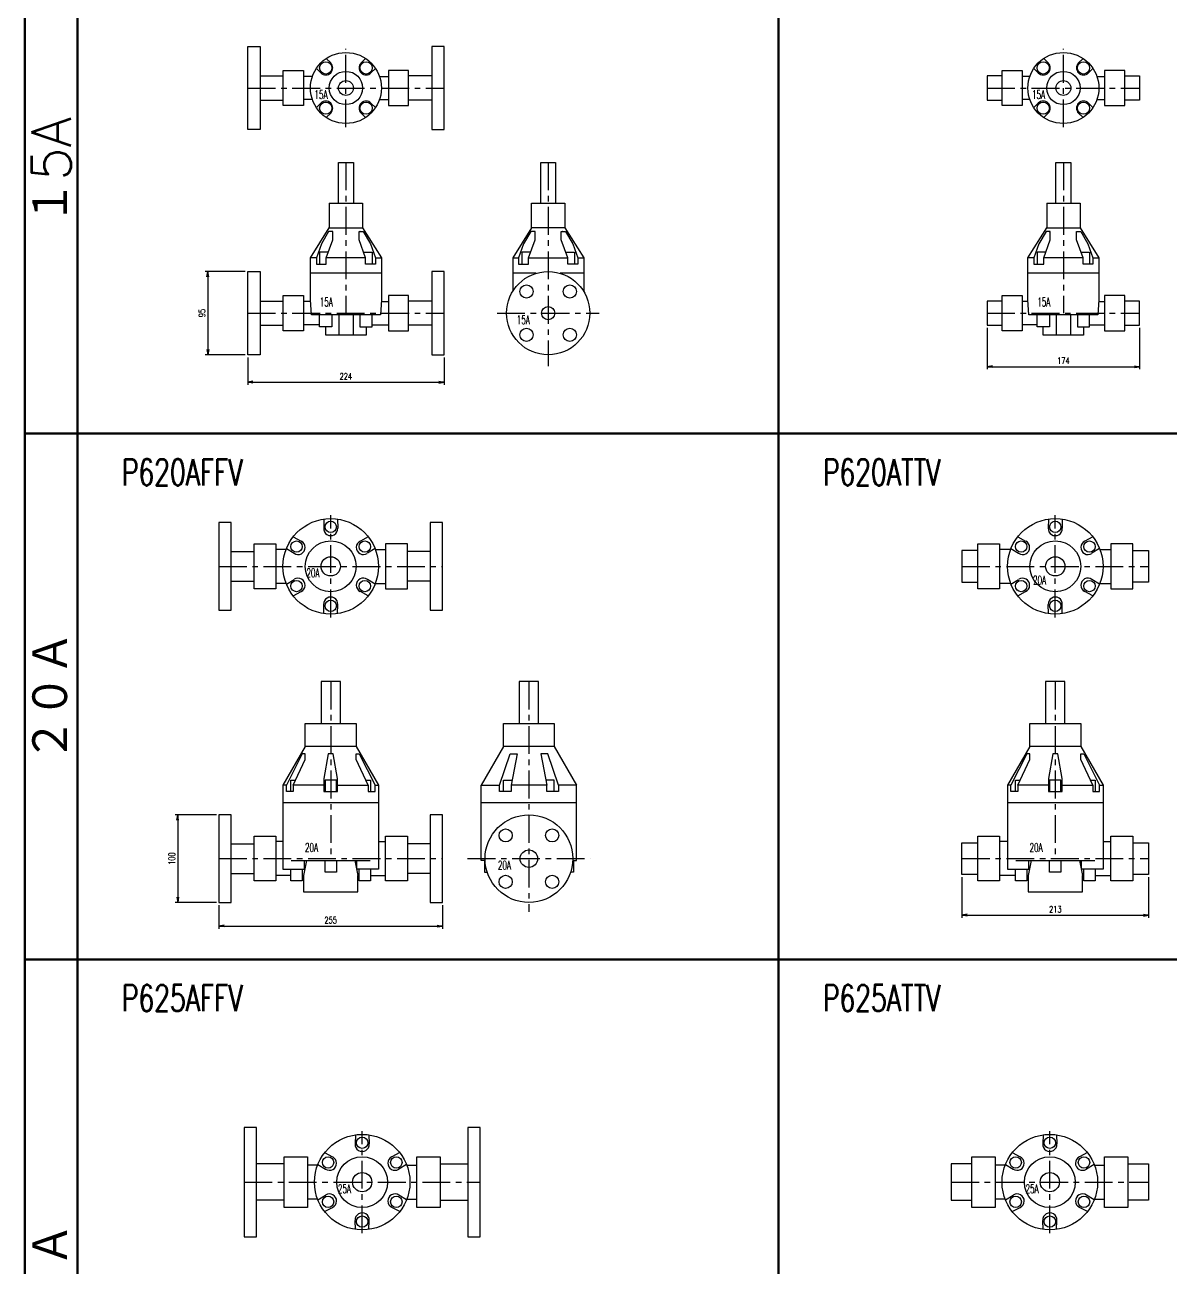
# Model space of a CAD drawing. Header units: millimetres. Extents: x 1711 to 90196, y -23291 to 8516.
# Drawn here: x 19972 to 21279, y -13845 to -12427 of the extents above; entities that cross this region are included whole.
import ezdxf

# ---------------------------------------------------------------- set-up
doc = ezdxf.new("R2010")
doc.units = ezdxf.units.MM
doc.header["$PDMODE"] = 35
doc.linetypes.add('CENTER', pattern=[50.8, 31.75, -6.35, 6.35, -6.35])
for name, color, linetype in [('CEN', 2, 'CENTER'), ('寸法', 2, 'Continuous'), ('配管-CVP', 4, 'Continuous')]:
    doc.layers.add(name, color=color, linetype=linetype)
doc.layers.add('line', color=153, linetype='Continuous', lineweight=50)
doc.styles.add('kpk', font='romans.shx', dxfattribs={"width": 0.7, "bigfont": 'extfont2.shx'})
doc.styles.get("Standard").update_dxf_attribs({"font": 'romans.shx', "bigfont": 'extfont.shx'})
doc.dimstyles.new('KPK-3', dxfattribs={"dimscale": 3, "dimtxt": 2.5, "dimasz": 2, "dimexe": 1, "dimexo": 1, "dimgap": 1, "dimtad": 3, "dimdec": 1, "dimdsep": 46, "dimtxsty": 'kpk', "dimblk": 'OPEN', "dimcen": 2.5, "dimclrd": 2, "dimclre": 2, "dimclrt": 4, "dimadec": 1, "dimazin": 2, "dimtfac": 1, "dimtdec": 1, "dimtmove": 0, "dimatfit": 2, "dimldrblk": 'OPEN', "dimfxl": 0, "dimlwd": -1, "dimlwe": -1, "dimarcsym": 0})

# ---------------------------------------------------------------- blocks, each defined once
blk = doc.blocks.new('_Open')
at = {"color": 0, "linetype": 'ByBlock', "lineweight": -2}
for p, q in [((-1, 0.17), (0, 0)), ((-1, -0.17), (0, 0)), ((0, 0), (-1, 0))]:
    blk.add_line(p, q, dxfattribs=at)
blk = doc.blocks.new('*D3016')
at = {"layer": 'Defpoints', "color": 0, "transparency": 16777216}
for p in [(20226.1, -12803.7), (20450.1, -12803.7), (20450.1, -12835)]:
    blk.add_point(p, dxfattribs=at)
at = {"layer": '寸法', "color": 2, "transparency": 16777216}
for p, q in [((20226.1, -12806.7), (20226.1, -12838)), ((20450.1, -12806.7), (20450.1, -12838)), ((20232.1, -12835), (20444.1, -12835))]:
    blk.add_line(p, q, dxfattribs=at)
at = {"layer": '寸法', "color": 2, "transparency": 16777216, "xscale": 6, "yscale": 6, "zscale": 6, "rotation": 180}
blk.add_blockref('_Open', (20226.1, -12835), dxfattribs=at)
at = {"layer": '寸法', "color": 2, "transparency": 16777216, "xscale": 6, "yscale": 6, "zscale": 6}
blk.add_blockref('_Open', (20450.1, -12835), dxfattribs=at)
at = {"layer": '寸法', "color": 4, "transparency": 16777216, "insert": (20338.1, -12828.3), "char_height": 7.5, "attachment_point": 5, "style": 'kpk', "bg_fill": 3, "box_fill_scale": 1.1, "bg_fill_color": 256, "bg_fill_true_color": 13158600, "bg_fill_transparency": 0}
blk.add_mtext('224', dxfattribs=at)
blk = doc.blocks.new('*D3017')
at = {"layer": 'Defpoints', "color": 0, "transparency": 16777216}
for p in [(20193.3, -13428.6), (20448.3, -13428.6), (20448.3, -13455.5)]:
    blk.add_point(p, dxfattribs=at)
at = {"layer": '寸法', "color": 2, "transparency": 16777216}
for p, q in [((20193.3, -13431.6), (20193.3, -13458.5)), ((20448.3, -13431.6), (20448.3, -13458.5)), ((20199.3, -13455.5), (20442.3, -13455.5))]:
    blk.add_line(p, q, dxfattribs=at)
at = {"layer": '寸法', "color": 2, "transparency": 16777216, "xscale": 6, "yscale": 6, "zscale": 6, "rotation": 180}
blk.add_blockref('_Open', (20193.3, -13455.5), dxfattribs=at)
at = {"layer": '寸法', "color": 2, "transparency": 16777216, "xscale": 6, "yscale": 6, "zscale": 6}
blk.add_blockref('_Open', (20448.3, -13455.5), dxfattribs=at)
at = {"layer": '寸法', "color": 4, "transparency": 16777216, "insert": (20320.8, -13448.7), "char_height": 7.5, "attachment_point": 5, "style": 'kpk', "bg_fill": 3, "box_fill_scale": 1.1, "bg_fill_color": 256, "bg_fill_true_color": 13158600, "bg_fill_transparency": 0}
blk.add_mtext('255', dxfattribs=at)
blk = doc.blocks.new('*D3026')
at = {"layer": 'Defpoints', "color": 0, "transparency": 16777216}
for p in [(21041.2, -13396.6), (21254.2, -13396.6), (21254.2, -13443.1)]:
    blk.add_point(p, dxfattribs=at)
at = {"layer": '寸法', "color": 2, "transparency": 16777216}
for p, q in [((21041.2, -13399.6), (21041.2, -13446.1)), ((21254.2, -13399.6), (21254.2, -13446.1)), ((21047.2, -13443.1), (21248.2, -13443.1))]:
    blk.add_line(p, q, dxfattribs=at)
at = {"layer": '寸法', "color": 2, "transparency": 16777216, "xscale": 6, "yscale": 6, "zscale": 6, "rotation": 180}
blk.add_blockref('_Open', (21041.2, -13443.1), dxfattribs=at)
at = {"layer": '寸法', "color": 2, "transparency": 16777216, "xscale": 6, "yscale": 6, "zscale": 6}
blk.add_blockref('_Open', (21254.2, -13443.1), dxfattribs=at)
at = {"layer": '寸法', "color": 4, "transparency": 16777216, "insert": (21147.7, -13436.4), "char_height": 7.5, "attachment_point": 5, "style": 'kpk', "bg_fill": 3, "box_fill_scale": 1.1, "bg_fill_color": 256, "bg_fill_true_color": 13158600, "bg_fill_transparency": 0}
blk.add_mtext('213', dxfattribs=at)
blk = doc.blocks.new('*D3027')
at = {"layer": 'Defpoints', "color": 0, "transparency": 16777216}
for p in [(21069.9, -12770), (21243.9, -12770), (21243.9, -12817.3)]:
    blk.add_point(p, dxfattribs=at)
at = {"layer": '寸法', "color": 2, "transparency": 16777216}
for p, q in [((21069.9, -12773), (21069.9, -12820.3)), ((21243.9, -12773), (21243.9, -12820.3)), ((21075.9, -12817.3), (21237.9, -12817.3))]:
    blk.add_line(p, q, dxfattribs=at)
at = {"layer": '寸法', "color": 2, "transparency": 16777216, "xscale": 6, "yscale": 6, "zscale": 6, "rotation": 180}
blk.add_blockref('_Open', (21069.9, -12817.3), dxfattribs=at)
at = {"layer": '寸法', "color": 2, "transparency": 16777216, "xscale": 6, "yscale": 6, "zscale": 6}
blk.add_blockref('_Open', (21243.9, -12817.3), dxfattribs=at)
at = {"layer": '寸法', "color": 4, "transparency": 16777216, "insert": (21156.9, -12810.5), "char_height": 7.5, "attachment_point": 5, "style": 'kpk', "bg_fill": 3, "box_fill_scale": 1.1, "bg_fill_color": 256, "bg_fill_true_color": 13158600, "bg_fill_transparency": 0}
blk.add_mtext('174', dxfattribs=at)
blk = doc.blocks.new('*D2994')
at = {"layer": 'Defpoints', "color": 0, "transparency": 16777216}
for p in [(20226.1, -12708.7), (20180.6, -12803.7), (20226.1, -12803.7)]:
    blk.add_point(p, dxfattribs=at)
at = {"layer": '寸法', "color": 2, "transparency": 16777216}
for p, q in [((20223.1, -12708.7), (20177.6, -12708.7)), ((20180.6, -12714.7), (20180.6, -12797.7)), ((20223.1, -12803.7), (20177.6, -12803.7))]:
    blk.add_line(p, q, dxfattribs=at)
at = {"layer": '寸法', "color": 2, "transparency": 16777216, "xscale": 6, "yscale": 6, "zscale": 6}
for p, rotation in [((20180.6, -12708.7), 90), ((20180.6, -12803.7), 270)]:
    blk.add_blockref('_Open', p, dxfattribs=dict(at, rotation=rotation))
at = {"layer": '寸法', "color": 4, "transparency": 16777216, "insert": (20173.9, -12756.2), "char_height": 7.5, "attachment_point": 5, "rotation": 90, "style": 'kpk', "bg_fill": 3, "box_fill_scale": 1.1, "bg_fill_color": 256, "bg_fill_true_color": 13158600, "bg_fill_transparency": 0}
blk.add_mtext('95', dxfattribs=at)
blk = doc.blocks.new('*D2995')
at = {"layer": 'Defpoints', "color": 0, "transparency": 16777216}
for p in [(20193.3, -13328.6), (20146.2, -13428.6), (20193.3, -13428.6)]:
    blk.add_point(p, dxfattribs=at)
at = {"layer": '寸法', "color": 2, "transparency": 16777216}
for p, q in [((20190.3, -13328.6), (20143.2, -13328.6)), ((20146.2, -13334.6), (20146.2, -13422.6)), ((20190.3, -13428.6), (20143.2, -13428.6))]:
    blk.add_line(p, q, dxfattribs=at)
at = {"layer": '寸法', "color": 2, "transparency": 16777216, "xscale": 6, "yscale": 6, "zscale": 6}
for p, rotation in [((20146.2, -13328.6), 90), ((20146.2, -13428.6), 270)]:
    blk.add_blockref('_Open', p, dxfattribs=dict(at, rotation=rotation))
at = {"layer": '寸法', "color": 4, "transparency": 16777216, "insert": (20139.4, -13378.6), "char_height": 7.5, "attachment_point": 5, "rotation": 90, "style": 'kpk', "bg_fill": 3, "box_fill_scale": 1.1, "bg_fill_color": 256, "bg_fill_true_color": 13158600, "bg_fill_transparency": 0}
blk.add_mtext('100', dxfattribs=at)
blk = doc.blocks.new('A$Cba4892d7')
at = {"layer": 'line'}
for p, q in [((60, 0), (60, -4960)), ((860, -100), (860, -4960)), ((0, -1260), (2460, -1260)), ((0, -1860), (2460, -1860))]:
    blk.add_line(p, q, dxfattribs=at)
blk.add_lwpolyline([(0, -4960), (0, 0), (2460, 0), (2460, -4960)], close=True, dxfattribs=at)
at = {"layer": 'line', "char_height": 45, "attachment_point": 5, "rotation": 90}
for s, insert in [('１5A', (30, -960)), ('２０Ａ', (30, -1560)), ('２５Ａ', (30, -2235))]:
    blk.add_mtext(s, dxfattribs=dict(at, insert=insert))
at = {"layer": 'line', "char_height": 30, "attachment_point": 4}
for s, insert in [('{\\W0.7;P620AFFV}', (110.7, -1304.1)), ('{\\W0.7;P620ATTV}', (910.7, -1304.1)), ('{\\W0.7;P625AFFV}', (110.7, -1904.1)), ('{\\W0.7;P625ATTV}', (910.7, -1904.1))]:
    blk.add_mtext(s, dxfattribs=dict(at, insert=insert))

msp = doc.modelspace()

# ---------------------------------------------------------------- linework, layer by layer
at = {"layer": 'CEN'}
for p, q in [((20338.1301, -12544.1828), (20338.1301, -12454.5828)), ((21156.9212, -12544.1828), (21156.9212, -12454.5828)), ((20226.1301, -12499.3828), (20450.1301, -12499.3828)), ((21069.9212, -12499.3828), (21243.9212, -12499.3828)), ((20338.1301, -12584.2342), (20338.1301, -12756.2342)), ((20569.0017, -12584.2342), (20569.0017, -12816.7968)), ((21156.9212, -12584.2342), (21156.9212, -12756.2342)), ((20226.1301, -12756.2342), (20450.1301, -12756.2342)), ((20510.7617, -12756.2342), (20627.2417, -12756.2342)), ((21069.9212, -12756.2342), (21243.9212, -12756.2342)), ((20320.7973, -13103.3361), (20320.7973, -12986.8561)), ((21147.678, -13103.3361), (21147.678, -12986.8561)), ((20193.2973, -13045.0961), (20448.2973, -13045.0961)), ((21041.178, -13045.0961), (21254.178, -13045.0961)), ((20320.7973, -13176.5727), (20320.7973, -13378.5727)), ((20546.9725, -13176.5727), (20546.9725, -13439.1352)), ((21147.678, -13176.5727), (21147.678, -13378.5727)), ((20193.2973, -13378.5727), (20448.2973, -13378.5727)), ((20477.0845, -13378.5727), (20616.8605, -13378.5727)), ((21041.178, -13378.5727), (21254.178, -13378.5727)), ((20356.7191, -13805.884), (20356.7191, -13689.404)), ((21141.4556, -13805.884), (21141.4556, -13689.404)), ((20222.2191, -13747.644), (20491.2191, -13747.644)), ((21028.9556, -13747.644), (21253.9556, -13747.644))]:
    msp.add_line(p, q, dxfattribs=at)
at = {"layer": '配管-CVP', "color": 0, "linetype": 'ByBlock'}
for p, q in [((20320.806, -12470.745), (20315.7134, -12465.6524)), ((20355.4542, -12470.745), (20360.5468, -12465.6524)), ((21139.5971, -12470.745), (21134.5045, -12465.6524)), ((21174.2453, -12470.745), (21179.3379, -12465.6524)), ((20240.1301, -12485.6328), (20266.6301, -12485.6328)), ((20299.8589, -12486.1328), (20289.6301, -12486.1328)), ((20309.4923, -12482.0587), (20304.3997, -12476.9661)), ((20366.7679, -12482.0587), (20371.8605, -12476.9661)), ((20376.4013, -12486.1328), (20386.6301, -12486.1328)), ((20436.1301, -12485.6328), (20409.6301, -12485.6328)), ((21118.65, -12486.1328), (21109.9212, -12486.1328)), ((21128.2834, -12482.0587), (21123.1908, -12476.9661)), ((21185.559, -12482.0587), (21190.6516, -12476.9661)), ((21195.1924, -12486.1328), (21203.9212, -12486.1328)), ((20240.1301, -12513.1328), (20266.6301, -12513.1328)), ((20299.8589, -12512.6328), (20289.6301, -12512.6328)), ((20376.4013, -12512.6328), (20386.6301, -12512.6328)), ((20436.1301, -12513.1328), (20409.6301, -12513.1328)), ((21118.65, -12512.6328), (21109.9212, -12512.6328)), ((21195.1924, -12512.6328), (21203.9212, -12512.6328)), ((20309.4923, -12516.7069), (20304.3997, -12521.7995)), ((20320.806, -12528.0206), (20315.7134, -12533.1132)), ((20355.4542, -12528.0206), (20360.5468, -12533.1132)), ((20366.7679, -12516.7069), (20371.8605, -12521.7995)), ((21128.2834, -12516.7069), (21123.1908, -12521.7995)), ((21139.5971, -12528.0206), (21134.5045, -12533.1132)), ((21174.2453, -12528.0206), (21179.3379, -12533.1132)), ((21185.559, -12516.7069), (21190.6516, -12521.7995)), ((20319.1301, -12630.7342), (20319.1301, -12658.7342)), ((20319.1301, -12630.7342), (20357.1301, -12630.7342)), ((20357.1301, -12630.7342), (20357.1301, -12658.7342)), ((21137.9212, -12630.7342), (21137.9212, -12658.7342)), ((21137.9212, -12630.7342), (21175.9212, -12630.7342)), ((21175.9212, -12630.7342), (21175.9212, -12658.7342)), ((20319.1301, -12658.7342), (20357.1301, -12658.7342)), ((20357.1301, -12658.7342), (20378.6301, -12693.2342)), ((21137.9212, -12658.7342), (21175.9212, -12658.7342)), ((21175.9212, -12658.7342), (21197.4212, -12693.2342)), ((20371.8605, -12693.2342), (20378.6301, -12693.2342)), ((20528.5017, -12693.2342), (20528.5017, -12731.4149)), ((20546.585, -12693.2342), (20591.3422, -12693.2342)), ((20602.7321, -12693.2342), (20609.5017, -12693.2342)), ((21190.6516, -12693.2342), (21197.4212, -12693.2342)), ((20378.6301, -12710.7342), (20297.6301, -12710.7342)), ((20555.3635, -12710.7342), (20528.5017, -12710.7342)), ((20609.5017, -12710.7342), (20582.6399, -12710.7342)), ((21197.4212, -12710.7342), (21116.4212, -12710.7342)), ((20240.1301, -12742.4842), (20266.6301, -12742.4842)), ((20297.7612, -12742.9842), (20289.6301, -12742.9842)), ((20378.4989, -12742.9842), (20386.6301, -12742.9842)), ((20436.1301, -12742.4842), (20409.6301, -12742.4842)), ((21116.5523, -12742.9842), (21109.9212, -12742.9842)), ((21197.29, -12742.9842), (21203.9212, -12742.9842)), ((20240.1301, -12769.9842), (20266.6301, -12769.9842)), ((20308.1491, -12769.4842), (20289.6301, -12769.4842)), ((20329.8801, -12758.2342), (20329.8801, -12781.2342)), ((20346.3801, -12758.2342), (20346.3801, -12781.2342)), ((20368.1111, -12769.4842), (20386.6301, -12769.4842)), ((20436.1301, -12769.9842), (20409.6301, -12769.9842)), ((21126.9402, -12769.4842), (21109.9212, -12769.4842)), ((21148.6712, -12758.2342), (21148.6712, -12781.2342)), ((21165.1712, -12758.2342), (21165.1712, -12781.2342)), ((21186.9022, -12769.4842), (21203.9212, -12769.4842)), ((20328.5168, -12991.1455), (20328.8262, -13001.4135)), ((21155.3974, -12991.1455), (21155.7069, -13001.4135)), ((20277.9345, -13011.4356), (20286.9816, -13016.3016)), ((20371.3796, -13024.806), (20362.642, -13030.208)), ((21104.8152, -13011.4356), (21113.8622, -13016.3016)), ((21198.2602, -13024.806), (21189.5226, -13030.208)), ((20207.2973, -13028.0961), (20233.2973, -13028.0961)), ((20269.8671, -13025.6961), (20258.2973, -13025.6961)), ((20371.7276, -13025.6961), (20383.2973, -13025.6961)), ((20434.2973, -13028.0961), (20408.2973, -13028.0961)), ((21096.7478, -13025.6961), (21084.178, -13025.6961)), ((21198.6082, -13025.6961), (21211.178, -13025.6961)), ((20207.2973, -13062.0961), (20233.2973, -13062.0961)), ((20269.8671, -13064.4961), (20258.2973, -13064.4961)), ((20270.2151, -13065.3861), (20278.9527, -13059.9841)), ((20371.7276, -13064.4961), (20383.2973, -13064.4961)), ((20434.2973, -13062.0961), (20408.2973, -13062.0961)), ((21096.7478, -13064.4961), (21084.178, -13064.4961)), ((21097.0958, -13065.3861), (21105.8334, -13059.9841)), ((21198.6082, -13064.4961), (21211.178, -13064.4961)), ((20363.6602, -13078.7566), (20354.6131, -13073.8906)), ((21190.5408, -13078.7566), (21181.4938, -13073.8906)), ((20313.0779, -13099.0466), (20312.7685, -13088.7786)), ((21139.9586, -13099.0466), (21139.6491, -13088.7786)), ((20349.7973, -13250.5727), (20375.2973, -13294.8074)), ((20575.9725, -13250.5727), (20601.4725, -13294.8074)), ((21176.678, -13250.5727), (21202.178, -13294.8074)), ((20375.2973, -13314.8227), (20266.2973, -13314.8227)), ((20601.4725, -13314.8227), (20492.4725, -13314.8227)), ((21202.178, -13314.8227), (21093.178, -13314.8227)), ((20207.2973, -13361.5727), (20233.2973, -13361.5727)), ((20266.2973, -13359.1727), (20258.2973, -13359.1727)), ((20375.2973, -13359.1727), (20383.2973, -13359.1727)), ((20434.2973, -13361.5727), (20408.2973, -13361.5727)), ((21093.178, -13359.1727), (21084.178, -13359.1727)), ((21202.178, -13359.1727), (21211.178, -13359.1727)), ((20275.7973, -13380.5727), (20365.7973, -13380.5727)), ((21102.678, -13380.5727), (21192.678, -13380.5727)), ((20207.2973, -13395.5727), (20233.2973, -13395.5727)), ((20275.3262, -13397.9727), (20258.2973, -13397.9727)), ((20366.2685, -13397.9727), (20383.2973, -13397.9727)), ((20434.2973, -13395.5727), (20408.2973, -13395.5727)), ((21102.2069, -13397.9727), (21084.178, -13397.9727)), ((21193.1491, -13397.9727), (21211.178, -13397.9727)), ((20348.9996, -13693.6934), (20348.6902, -13703.9614)), ((20364.4385, -13693.6934), (20364.7479, -13703.9614)), ((21149.175, -13693.6934), (21149.4844, -13703.9614)), ((20313.8562, -13713.9835), (20322.9033, -13718.8495)), ((20399.5819, -13713.9835), (20390.5348, -13718.8495)), ((21098.5927, -13713.9835), (21107.6398, -13718.8495)), ((20267.7191, -13726.894), (20236.2191, -13726.894)), ((20305.7888, -13728.244), (20294.2191, -13728.244)), ((20306.1368, -13727.3539), (20314.8744, -13732.7559)), ((20407.3013, -13727.3539), (20398.5637, -13732.7559)), ((20407.6493, -13728.244), (20419.2191, -13728.244)), ((20445.7191, -13726.894), (20477.2191, -13726.894)), ((21090.5253, -13728.244), (21078.9556, -13728.244)), ((21192.0378, -13727.3539), (21183.3002, -13732.7559)), ((21192.3858, -13728.244), (21203.9556, -13728.244)), ((20267.7191, -13768.394), (20236.2191, -13768.394)), ((20305.7888, -13767.044), (20294.2191, -13767.044)), ((20306.1368, -13767.934), (20314.8744, -13762.532)), ((20407.3013, -13767.934), (20398.5637, -13762.532)), ((20407.6493, -13767.044), (20419.2191, -13767.044)), ((20445.7191, -13768.394), (20477.2191, -13768.394)), ((21090.5253, -13767.044), (21078.9556, -13767.044)), ((21090.8733, -13767.934), (21099.6109, -13762.532)), ((21192.3858, -13767.044), (21203.9556, -13767.044)), ((20313.8562, -13781.3045), (20322.9033, -13776.4385)), ((20399.5819, -13781.3045), (20390.5348, -13776.4385)), ((21184.3184, -13781.3045), (21175.2713, -13776.4385)), ((20348.9996, -13801.5945), (20348.6902, -13791.3265)), ((20364.4385, -13801.5945), (20364.7479, -13791.3265)), ((21133.7361, -13801.5945), (21133.4267, -13791.3265))]:
    msp.add_line(p, q, dxfattribs=at)
for points in [[(20240.1301, -12546.8828), (20226.1301, -12546.8828), (20226.1301, -12451.8828), (20240.1301, -12451.8828)], [(20450.1301, -12451.8828), (20436.1301, -12451.8828), (20436.1301, -12546.8828), (20450.1301, -12546.8828)], [(20289.6301, -12519.3828), (20266.6301, -12519.3828), (20266.6301, -12479.3828), (20289.6301, -12479.3828)], [(20386.6301, -12519.3828), (20409.6301, -12519.3828), (20409.6301, -12479.3828), (20386.6301, -12479.3828)], [(21109.9212, -12519.3828), (21086.9212, -12519.3828), (21086.9212, -12479.3828), (21109.9212, -12479.3828)], [(21203.9212, -12519.3828), (21226.9212, -12519.3828), (21226.9212, -12479.3828), (21203.9212, -12479.3828)], [(20322.1491, -12663.2342), (20321.9556, -12663.2342)], [(20366.1606, -12677.3367), (20371.8605, -12693.2342), (20371.8605, -12700.2342), (20360.5468, -12700.2342), (20360.5468, -12693.2342), (20353.1111, -12672.4955), (20353.1111, -12663.2342), (20357.8622, -12663.2342)], [(20354.1111, -12663.2342), (20354.3046, -12663.2342)], [(20553.0207, -12663.2342), (20552.8271, -12663.2342)], [(20583.9826, -12672.4955), (20583.9826, -12663.2342), (20588.7338, -12663.2342), (20597.0322, -12677.3367), (20602.7321, -12693.2342), (20602.7321, -12700.2342), (20591.4184, -12700.2342), (20591.4184, -12693.2342)], [(20584.9826, -12663.2342), (20585.1762, -12663.2342)], [(21140.9402, -12663.2342), (21140.7467, -12663.2342)], [(21184.9517, -12677.3367), (21190.6516, -12693.2342), (21190.6516, -12700.2342), (21179.3379, -12700.2342), (21179.3379, -12693.2342), (21171.9022, -12672.4955), (21171.9022, -12663.2342), (21176.6533, -12663.2342)], [(21172.9022, -12663.2342), (21173.0957, -12663.2342)], [(20289.6301, -12776.2342), (20266.6301, -12776.2342), (20266.6301, -12736.2342), (20289.6301, -12736.2342)], [(20409.6301, -12736.2342), (20386.6301, -12736.2342), (20386.6301, -12776.2342), (20409.6301, -12776.2342)], [(20193.2973, -13095.0961), (20207.2973, -13095.0961), (20207.2973, -12995.0961), (20193.2973, -12995.0961)], [(20448.2973, -12995.0961), (20434.2973, -12995.0961), (20434.2973, -13095.0961), (20448.2973, -13095.0961)], [(20233.2973, -13019.5961), (20258.2973, -13019.5961), (20258.2973, -13070.5961), (20233.2973, -13070.5961)], [(20383.2973, -13070.5961), (20408.2973, -13070.5961), (20408.2973, -13019.5961), (20383.2973, -13019.5961)], [(21059.178, -13019.5961), (21084.178, -13019.5961), (21084.178, -13070.5961), (21059.178, -13070.5961)], [(21211.178, -13070.5961), (21236.178, -13070.5961), (21236.178, -13019.5961), (21211.178, -13019.5961)], [(20313.0473, -13286.9614), (20313.0473, -13302.0727), (20328.5473, -13302.0727), (20328.5473, -13286.9614), (20323.7412, -13259.0727), (20317.8535, -13259.0727)], [(20513.312, -13302.0727), (20513.312, -13294.8074), (20525.4458, -13259.0727), (20533.4992, -13259.0727), (20526.6824, -13294.8074), (20526.6824, -13302.0727)], [(21139.928, -13286.9614), (21139.928, -13302.0727), (21155.428, -13302.0727), (21155.428, -13286.9614), (21150.6218, -13259.0727), (21144.7342, -13259.0727)], [(20258.2973, -13353.0727), (20258.2973, -13404.0727), (20233.2973, -13404.0727), (20233.2973, -13353.0727)], [(20383.2973, -13404.0727), (20383.2973, -13353.0727), (20408.2973, -13353.0727), (20408.2973, -13404.0727)], [(20236.2191, -13685.144), (20222.2191, -13685.144), (20222.2191, -13810.144), (20236.2191, -13810.144)], [(20491.2191, -13685.144), (20477.2191, -13685.144), (20477.2191, -13810.144), (20491.2191, -13810.144)], [(20294.2191, -13776.644), (20267.7191, -13776.644), (20267.7191, -13718.644), (20294.2191, -13718.644)], [(20445.7191, -13718.644), (20445.7191, -13776.644), (20419.2191, -13776.644), (20419.2191, -13718.644)], [(21078.9556, -13776.644), (21052.4556, -13776.644), (21052.4556, -13718.644), (21078.9556, -13718.644)], [(21230.4556, -13718.644), (21230.4556, -13776.644), (21203.9556, -13776.644), (21203.9556, -13718.644)]]:
    msp.add_lwpolyline(points, close=True, dxfattribs=at)
for points in [[(21086.9212, -12485.6328), (21069.9212, -12485.6328), (21069.9212, -12513.1328), (21086.9212, -12513.1328)], [(21226.9212, -12485.6328), (21243.9212, -12485.6328), (21243.9212, -12513.1328), (21226.9212, -12513.1328)], [(20329.6301, -12630.7342), (20329.6301, -12584.2342), (20346.6301, -12584.2342), (20346.6301, -12630.7342)], [(20560.5017, -12630.7342), (20560.5017, -12584.2342), (20577.5017, -12584.2342), (20577.5017, -12630.7342)], [(21148.4212, -12630.7342), (21148.4212, -12584.2342), (21165.4212, -12584.2342), (21165.4212, -12630.7342)], [(20550.0017, -12658.7342), (20550.0017, -12630.7342), (20588.0017, -12630.7342), (20588.0017, -12658.7342), (20609.5017, -12693.2342), (20609.5017, -12731.4149)], [(20304.3997, -12693.2342), (20297.6301, -12693.2342), (20319.1301, -12658.7342)], [(20360.4707, -12693.2342), (20315.7134, -12693.2342), (20323.1491, -12672.4955), (20323.1491, -12663.2342), (20318.398, -12663.2342), (20310.0996, -12677.3367), (20304.3997, -12693.2342), (20304.3997, -12700.2342), (20315.7134, -12700.2342), (20315.7134, -12693.2342)], [(20588.0017, -12658.7342), (20550.0017, -12658.7342), (20528.5017, -12693.2342), (20535.2713, -12693.2342), (20535.2713, -12700.2342), (20546.585, -12700.2342), (20546.585, -12693.2342), (20554.0207, -12672.4955), (20554.0207, -12663.2342), (20549.2695, -12663.2342), (20540.9712, -12677.3367), (20535.2713, -12693.2342)], [(21123.1908, -12693.2342), (21116.4212, -12693.2342), (21137.9212, -12658.7342)], [(21179.2618, -12693.2342), (21134.5045, -12693.2342), (21141.9402, -12672.4955), (21141.9402, -12663.2342), (21137.1891, -12663.2342), (21128.8907, -12677.3367), (21123.1908, -12693.2342), (21123.1908, -12700.2342), (21134.5045, -12700.2342), (21134.5045, -12693.2342)], [(20378.6301, -12693.2342), (20378.6301, -12740.9842), (20377.4989, -12758.2342), (20298.7612, -12758.2342), (20297.6301, -12740.9842), (20297.6301, -12693.2342)], [(20318.0439, -12686.7342), (20308.1491, -12686.7342), (20308.1491, -12700.2342)], [(20358.2163, -12686.7342), (20368.1111, -12686.7342), (20368.1111, -12700.2342)], [(20548.9155, -12686.7342), (20539.0207, -12686.7342), (20539.0207, -12700.2342)], [(20589.0879, -12686.7342), (20598.9826, -12686.7342), (20598.9826, -12700.2342)], [(21197.4212, -12693.2342), (21197.4212, -12740.9842), (21196.29, -12758.2342), (21117.5523, -12758.2342), (21116.4212, -12740.9842), (21116.4212, -12693.2342)], [(21136.835, -12686.7342), (21126.9402, -12686.7342), (21126.9402, -12700.2342)], [(21177.0074, -12686.7342), (21186.9022, -12686.7342), (21186.9022, -12700.2342)], [(20322.1111, -12758.2342), (20322.1111, -12771.7342), (20308.1491, -12771.7342), (20308.1491, -12758.2342)], [(20354.1491, -12758.2342), (20354.1491, -12771.7342), (20368.1111, -12771.7342), (20368.1111, -12758.2342)], [(20361.1301, -12771.7342), (20361.1301, -12781.2342), (20315.1301, -12781.2342), (20315.1301, -12771.7342)], [(21059.178, -13027.0961), (21041.178, -13027.0961), (21041.178, -13063.0961), (21059.178, -13063.0961)], [(21236.178, -13027.0961), (21254.178, -13027.0961), (21254.178, -13063.0961), (21236.178, -13063.0961)], [(20331.7973, -13224.5727), (20331.7973, -13176.5727), (20309.7973, -13176.5727), (20309.7973, -13224.5727)], [(20557.9725, -13224.5727), (20557.9725, -13176.5727), (20535.9725, -13176.5727), (20535.9725, -13224.5727)], [(21158.678, -13224.5727), (21158.678, -13176.5727), (21136.678, -13176.5727), (21136.678, -13224.5727)], [(20291.7973, -13250.5727), (20291.7973, -13224.5727), (20349.7973, -13224.5727), (20349.7973, -13250.5727), (20291.7973, -13250.5727), (20266.2973, -13294.8074), (20266.2973, -13390.5727), (20290.7973, -13390.5727), (20290.7973, -13380.5727)], [(20517.9725, -13250.5727), (20517.9725, -13224.5727), (20575.9725, -13224.5727), (20575.9725, -13250.5727), (20517.9725, -13250.5727), (20492.4725, -13294.8074)], [(20277.9345, -13294.8074), (20291.5654, -13265.5841), (20291.5654, -13259.0727), (20288.1425, -13259.0727), (20270.2151, -13294.8074)], [(20363.6602, -13294.8074), (20350.0293, -13265.5841), (20350.0293, -13259.0727), (20353.4521, -13259.0727), (20371.3796, -13294.8074)], [(20596.9325, -13380.5727), (20601.4725, -13380.5727), (20601.4725, -13294.8074), (20580.633, -13294.8074), (20568.4992, -13259.0727), (20560.4458, -13259.0727), (20567.2626, -13294.8074), (20526.6824, -13294.8074)], [(21104.8152, -13294.8074), (21118.4461, -13265.5841), (21118.4461, -13259.0727), (21115.0232, -13259.0727), (21097.0958, -13294.8074)], [(21190.5408, -13294.8074), (21176.9099, -13265.5841), (21176.9099, -13259.0727), (21180.3328, -13259.0727), (21198.2602, -13294.8074)], [(20275.3262, -13302.0727), (20275.3262, -13289.0727), (20280.6094, -13289.0727)], [(20327.2973, -13302.0727), (20327.2973, -13289.0727), (20314.2973, -13289.0727), (20314.2973, -13302.0727)], [(20360.9853, -13289.0727), (20366.2685, -13289.0727), (20366.2685, -13302.0727)], [(20517.9725, -13302.0727), (20517.9725, -13289.0727), (20527.7764, -13289.0727)], [(20575.9725, -13302.0727), (20575.9725, -13289.0727), (20566.1686, -13289.0727)], [(21102.2069, -13302.0727), (21102.2069, -13289.0727), (21107.4901, -13289.0727)], [(21154.178, -13302.0727), (21154.178, -13289.0727), (21141.178, -13289.0727), (21141.178, -13302.0727)], [(21187.8659, -13289.0727), (21193.1491, -13289.0727), (21193.1491, -13302.0727)], [(20313.0473, -13294.8074), (20277.9345, -13294.8074), (20277.9345, -13302.0727), (20270.2151, -13302.0727), (20270.2151, -13294.8074), (20266.2973, -13294.8074)], [(20328.5473, -13294.8074), (20363.6602, -13294.8074), (20363.6602, -13302.0727), (20371.3796, -13302.0727), (20371.3796, -13294.8074), (20375.2973, -13294.8074), (20375.2973, -13390.5727), (20350.7973, -13390.5727), (20350.7973, -13380.5727)], [(20497.0125, -13380.5727), (20492.4725, -13380.5727), (20492.4725, -13294.8074), (20513.312, -13294.8074)], [(20580.633, -13294.8074), (20580.633, -13302.0727), (20567.2626, -13302.0727), (20567.2626, -13294.8074)], [(21139.928, -13294.8074), (21104.8152, -13294.8074), (21104.8152, -13302.0727), (21097.0958, -13302.0727), (21097.0958, -13294.8074), (21093.178, -13294.8074)], [(20288.3262, -13390.5727), (20288.3262, -13404.0727), (20275.3262, -13404.0727), (20275.3262, -13390.5727)], [(20293.2973, -13380.5727), (20289.7973, -13397.9727), (20288.3262, -13397.9727)], [(20327.2973, -13380.5727), (20327.2973, -13394.0727), (20314.2973, -13394.0727), (20314.2973, -13380.5727)], [(20348.2973, -13380.5727), (20351.7973, -13397.9727), (20353.2685, -13397.9727)], [(20366.2685, -13390.5727), (20366.2685, -13404.0727), (20353.2685, -13404.0727), (20353.2685, -13390.5727)], [(20496.2225, -13380.5727), (20496.2225, -13394.0727), (20499.4357, -13394.0727)], [(20597.7225, -13380.5727), (20597.7225, -13394.0727), (20594.5093, -13394.0727)], [(20289.7973, -13397.9727), (20289.7973, -13416.5727), (20351.7973, -13416.5727), (20351.7973, -13397.9727)], [(21052.4556, -13726.894), (21028.9556, -13726.894), (21028.9556, -13768.394), (21052.4556, -13768.394)], [(21230.4556, -13726.894), (21253.9556, -13726.894), (21253.9556, -13768.394), (21230.4556, -13768.394)]]:
    msp.add_lwpolyline(points, dxfattribs=at)
for points in [[(20313.0779, -12991.1455), (20312.7685, -13001.4135, 1.070713908), (20328.8371, -13001.5729)], [(21139.9586, -12991.1455), (21139.6491, -13001.4135, 1.070713908), (21155.7178, -13001.5729)], [(20270.2151, -13024.806), (20278.9527, -13030.208, 1.070713908), (20287.1251, -13016.3719)], [(20363.6602, -13011.4356), (20354.6131, -13016.3016, 1.070713908), (20362.5094, -13030.2971)], [(21097.0958, -13024.806), (21105.8334, -13030.208, 1.070713908), (21114.0057, -13016.3719)], [(21190.5408, -13011.4356), (21181.4938, -13016.3016, 1.070713908), (21189.39, -13030.2971)], [(20277.9345, -13078.7566), (20286.9816, -13073.8906, 1.070713908), (20279.0853, -13059.895)], [(20371.3796, -13065.3861), (20362.642, -13059.9841, 1.070713908), (20354.4696, -13073.8203)], [(21104.8152, -13078.7566), (21113.8622, -13073.8906, 1.070713908), (21105.966, -13059.895)], [(21198.2602, -13065.3861), (21189.5226, -13059.9841, 1.070713908), (21181.3503, -13073.8203)], [(20328.5168, -13099.0466), (20328.8262, -13088.7786, 1.070713908), (20312.7576, -13088.6192)], [(21155.3974, -13099.0466), (21155.7069, -13088.7786, 1.070713908), (21139.6382, -13088.6192)], [(21133.7361, -13693.6934), (21133.4267, -13703.9614, 1.070713908), (21149.4953, -13704.1208)], [(21090.8733, -13727.3539), (21099.6109, -13732.7559, 1.070713908), (21107.7833, -13718.9198)], [(21184.3184, -13713.9835), (21175.2713, -13718.8495, 1.070713908), (21183.1676, -13732.845)], [(21098.5927, -13781.3045), (21107.6398, -13776.4385, 1.070713908), (21099.7435, -13762.4429)], [(21192.0378, -13767.934), (21183.3002, -13762.532, 1.070713908), (21175.1278, -13776.3682)], [(21149.175, -13801.5945), (21149.4844, -13791.3265, 1.070713908), (21133.4158, -13791.1671)]]:
    msp.add_lwpolyline(points, format="xyb", dxfattribs=at)
for centre, radius in [((20338.1301, -12499.3828), 40.5), ((20315.1491, -12476.4018), 7), ((20361.1111, -12476.4018), 7), ((21156.9212, -12499.3828), 40.5), ((21133.9402, -12476.4018), 7), ((21179.9022, -12476.4018), 7), ((20338.1301, -12499.3828), 19), ((21156.9212, -12499.3828), 19), ((20338.1301, -12499.3828), 8.5), ((21156.9212, -12499.3828), 8.5), ((20315.1491, -12522.3638), 7), ((20361.1111, -12522.3638), 7), ((21133.9402, -12522.3638), 7), ((21179.9022, -12522.3638), 7), ((20569.0017, -12756.2342), 47.5), ((20544.2529, -12731.4855), 7.5), ((20593.7504, -12731.4855), 7.5), ((20569.0017, -12756.2342), 7.5), ((20544.2529, -12780.983), 7.5), ((20593.7504, -12780.983), 7.5), ((20320.7973, -13045.0961), 54.5), ((20320.7973, -13000.0961), 6.5), ((21147.678, -13045.0961), 54.5), ((21147.678, -13000.0961), 6.5), ((20281.8262, -13022.5961), 6.5), ((20320.7973, -13045.0961), 29), ((20359.7685, -13022.5961), 6.5), ((21108.7069, -13022.5961), 6.5), ((21147.678, -13045.0961), 29), ((21186.6491, -13022.5961), 6.5), ((20320.7973, -13045.0961), 11), ((21147.678, -13045.0961), 11), ((20281.8262, -13067.5961), 6.5), ((20359.7685, -13067.5961), 6.5), ((21108.7069, -13067.5961), 6.5), ((21186.6491, -13067.5961), 6.5), ((20320.7973, -13090.0961), 6.5), ((21147.678, -13090.0961), 6.5), ((20546.9725, -13378.5727), 50), ((20520.456, -13352.0562), 7.5), ((20573.489, -13352.0562), 7.5), ((20546.9725, -13378.5727), 10), ((20520.456, -13405.0892), 7.5), ((20573.489, -13405.0892), 7.5), ((20356.7191, -13747.644), 54.5), ((20356.7191, -13702.644), 6.5), ((21141.4556, -13747.644), 54.5), ((21141.4556, -13702.644), 6.5), ((20317.7479, -13725.144), 6.5), ((20356.7191, -13747.644), 29), ((20395.6902, -13725.144), 6.5), ((21102.4844, -13725.144), 6.5), ((21141.4556, -13747.644), 29), ((21180.4267, -13725.144), 6.5), ((20356.7191, -13747.644), 11), ((21141.4556, -13747.644), 11), ((20317.7479, -13770.144), 6.5), ((20395.6902, -13770.144), 6.5), ((21102.4844, -13770.144), 6.5), ((21180.4267, -13770.144), 6.5), ((20356.7191, -13792.644), 6.5), ((21141.4556, -13792.644), 6.5)]:
    msp.add_circle(centre, radius, dxfattribs=at)
for centre, radius, start, end in [((20315.1491, -12476.4018), 8, 225, 45), ((20361.1111, -12476.4018), 8, 135, 315), ((21133.9402, -12476.4018), 8, 225, 45), ((21179.9022, -12476.4018), 8, 135, 315), ((20315.1491, -12522.3638), 8, 315, 135), ((20361.1111, -12522.3638), 8, 45, 225), ((21133.9402, -12522.3638), 8, 315, 135), ((21179.9022, -12522.3638), 8, 45, 225), ((20356.7191, -13704.5905), 8.0535, 175.519901, 3.343356), ((20319.4336, -13726.1172), 8.0535, 235.519901, 63.343356), ((20394.0045, -13726.1172), 8.0535, 115.519901, 303.343356), ((20319.4336, -13769.1707), 8.0535, 295.519901, 123.343356), ((20394.0045, -13769.1707), 8.0535, 55.519901, 243.343356), ((20356.7191, -13790.6974), 8.0535, 355.519901, 183.343356)]:
    msp.add_arc(centre, radius, start, end, dxfattribs=at)

# ---------------------------------------------------------------- texts
at = {"layer": 'Defpoints', "color": 6, "linetype": 'ByBlock', "style": 'kpk', "width": 0.6}
for s, p in [('15A', (20302.317, -12511.8979)), ('15A', (21121.1081, -12511.8979)), ('15A', (20308.3249, -12748.5154)), ('15A', (21127.116, -12748.5154)), ('15A', (20533.1886, -12768.7493)), ('20A', (20293.1172, -13057.6111)), ('20A', (21122.2561, -13065.8853)), ('20A', (20291.4207, -13370.8538)), ('20A', (21118.3014, -13370.8538)), ('20A', (20511.588, -13391.0878)), ('25A', (20329.0389, -13760.159)), ('25A', (21113.7754, -13760.159))]:
    msp.add_text(s, height=10, dxfattribs=at).set_placement(p)

# ---------------------------------------------------------------- dimensions: what is measured, and where the dimension line sits
at = {"layer": '寸法'}
for base, p1, p2, picture, middle in [((20450.1301, -12835.0032), (20226.1301, -12803.7342), (20450.1301, -12803.7342), '*D3016', (20338.1301, -12828.2532)), ((20448.2973, -13455.4702), (20193.2973, -13428.5727), (20448.2973, -13428.5727), '*D3017', (20320.7973, -13448.7202))]:
    dim = msp.add_linear_dim(base=base, p1=p1, p2=p2, dimstyle='KPK-3', dxfattribs=at)
    dim.commit()
    dim.dimension.update_dxf_attribs({"geometry": picture, "text_midpoint": middle})

# ---------------------------------------------------------------- next in the draw order: linework, layer by layer
at = {"layer": '配管-CVP', "color": 0, "linetype": 'ByBlock'}
for points in [[(20450.1301, -12708.7342), (20436.1301, -12708.7342), (20436.1301, -12803.7342), (20450.1301, -12803.7342)], [(20434.2973, -13428.5727), (20448.2973, -13428.5727), (20448.2973, -13328.5727), (20434.2973, -13328.5727)]]:
    msp.add_lwpolyline(points, close=True, dxfattribs=at)

# ---------------------------------------------------------------- next in the draw order: dimensions: what is measured, and where the dimension line sits
at = {"layer": '寸法'}
for base, p1, p2, picture, middle in [((20180.6233, -12803.7342), (20226.1301, -12708.7342), (20226.1301, -12803.7342), '*D2994', (20173.8733, -12756.2342)), ((20146.1721, -13428.5727), (20193.2973, -13328.5727), (20193.2973, -13428.5727), '*D2995', (20139.4221, -13378.5727))]:
    dim = msp.add_linear_dim(base=base, p1=p1, p2=p2, angle=90, dimstyle='KPK-3', dxfattribs=at)
    dim.commit()
    dim.dimension.update_dxf_attribs({"geometry": picture, "text_midpoint": middle})
for base, p1, p2, picture, middle in [((21243.9212, -12817.2732), (21069.9212, -12769.9842), (21243.9212, -12769.9842), '*D3027', (21156.9212, -12810.5232)), ((21254.178, -13443.1304), (21041.178, -13396.5727), (21254.178, -13396.5727), '*D3026', (21147.678, -13436.3804))]:
    dim = msp.add_linear_dim(base=base, p1=p1, p2=p2, dimstyle='KPK-3', dxfattribs=at)
    dim.commit()
    dim.dimension.update_dxf_attribs({"geometry": picture, "text_midpoint": middle})

# ---------------------------------------------------------------- next in the draw order: linework, layer by layer
at = {"layer": '配管-CVP', "color": 0, "linetype": 'ByBlock'}
for points in [[(20240.1301, -12803.7342), (20226.1301, -12803.7342), (20226.1301, -12708.7342), (20240.1301, -12708.7342)], [(21109.9212, -12776.2342), (21086.9212, -12776.2342), (21086.9212, -12736.2342), (21109.9212, -12736.2342)], [(21226.9212, -12736.2342), (21203.9212, -12736.2342), (21203.9212, -12776.2342), (21226.9212, -12776.2342)], [(20193.2973, -13328.5727), (20193.2973, -13428.5727), (20207.2973, -13428.5727), (20207.2973, -13328.5727)], [(21084.178, -13353.0727), (21084.178, -13404.0727), (21059.178, -13404.0727), (21059.178, -13353.0727)], [(21211.178, -13404.0727), (21211.178, -13353.0727), (21236.178, -13353.0727), (21236.178, -13404.0727)]]:
    msp.add_lwpolyline(points, close=True, dxfattribs=at)
for points in [[(21086.9212, -12742.4842), (21069.9212, -12742.4842), (21069.9212, -12769.9842), (21086.9212, -12769.9842)], [(21226.9212, -12769.9842), (21243.9212, -12769.9842), (21243.9212, -12742.4842), (21226.9212, -12742.4842)], [(21140.9022, -12758.2342), (21140.9022, -12771.7342), (21126.9402, -12771.7342), (21126.9402, -12758.2342)], [(21172.9402, -12758.2342), (21172.9402, -12771.7342), (21186.9022, -12771.7342), (21186.9022, -12758.2342)], [(21179.9212, -12771.7342), (21179.9212, -12781.2342), (21133.9212, -12781.2342), (21133.9212, -12771.7342)], [(21118.678, -13250.5727), (21118.678, -13224.5727), (21176.678, -13224.5727), (21176.678, -13250.5727), (21118.678, -13250.5727), (21093.178, -13294.8074), (21093.178, -13390.5727), (21117.678, -13390.5727), (21117.678, -13380.5727)], [(21155.428, -13294.8074), (21190.5408, -13294.8074), (21190.5408, -13302.0727), (21198.2602, -13302.0727), (21198.2602, -13294.8074), (21202.178, -13294.8074), (21202.178, -13390.5727), (21177.678, -13390.5727), (21177.678, -13380.5727)], [(21059.178, -13396.5727), (21041.178, -13396.5727), (21041.178, -13360.5727), (21059.178, -13360.5727)], [(21236.178, -13360.5727), (21254.178, -13360.5727), (21254.178, -13396.5727), (21236.178, -13396.5727)], [(21115.2069, -13390.5727), (21115.2069, -13404.0727), (21102.2069, -13404.0727), (21102.2069, -13390.5727)], [(21120.178, -13380.5727), (21116.678, -13397.9727), (21115.2069, -13397.9727)], [(21154.178, -13380.5727), (21154.178, -13394.0727), (21141.178, -13394.0727), (21141.178, -13380.5727)], [(21175.178, -13380.5727), (21178.678, -13397.9727), (21180.1491, -13397.9727)], [(21193.1491, -13390.5727), (21193.1491, -13404.0727), (21180.1491, -13404.0727), (21180.1491, -13390.5727)], [(21116.678, -13397.9727), (21116.678, -13416.5727), (21178.678, -13416.5727), (21178.678, -13397.9727)]]:
    msp.add_lwpolyline(points, dxfattribs=at)

# ---------------------------------------------------------------- next in the draw order: block references
at = {"layer": 'line', "linetype": 'ByBlock'}
msp.add_blockref('A$Cba4892d7', (19971.7368, -11633.6234), dxfattribs=at)

doc.saveas('drawing.dxf')
